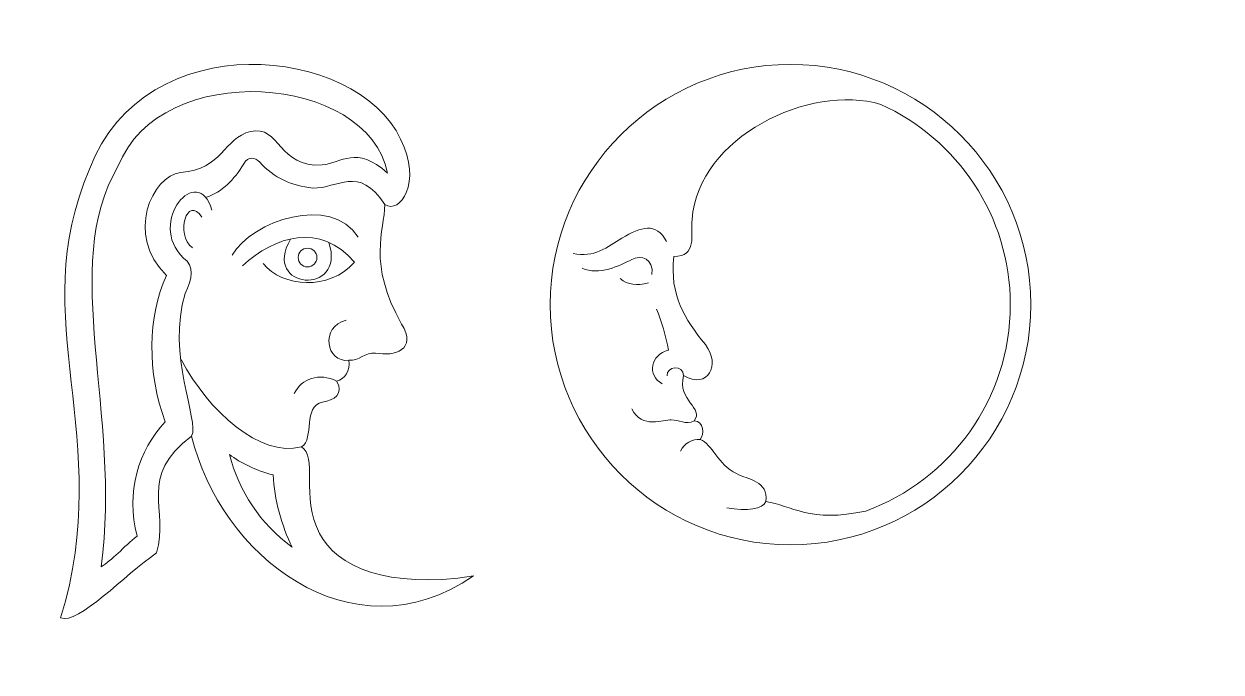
# Model space of a CAD drawing. Header units: centimetres. Extents: x 1.6 to 27.6, y -9.8 to 10.
# Drawn here: x 1.62 to 15.23, y 2.59 to 9.96 of the extents above; entities that cross this region are included whole.
import ezdxf

# ---------------------------------------------------------------- set-up
doc = ezdxf.new("R2010")
doc.units = ezdxf.units.CM
doc.header["$MEASUREMENT"] = 0
doc.layers.add('layer 1', color=7, linetype='Continuous')

msp = doc.modelspace()

# ---------------------------------------------------------------- linework, layer by layer
at = {"layer": 'layer 1', "color": 250, "lineweight": 9}
for points, knots in [([(6.72859, 3.68126), (5.74685, 3.52814), (5.1672, 3.79305), (4.97663, 4.16296), (4.97663, 4.16296), (4.76065, 4.58218), (4.95512, 5.04779), (4.77283, 5.14808), (4.77283, 5.14808), (4.92419, 5.24687), (4.77912, 5.60777), (5.01161, 5.65976), (5.01161, 5.65976), (5.13956, 5.67384), (5.25817, 5.75654), (5.17081, 5.89855), (5.17081, 5.89855), (5.26406, 5.915), (5.33028, 6.01777), (5.31016, 6.13512), (5.31016, 6.13512), (5.42298, 6.12285), (5.49833, 6.22918), (5.61426, 6.21692), (5.61426, 6.21692), (5.83113, 6.17473), (6.08828, 6.255), (5.90989, 6.54668), (5.90989, 6.54668), (5.51539, 7.24243), (5.71685, 7.60433), (5.7186, 7.90693), (5.7186, 7.90693), (5.88857, 7.78973), (6.14981, 8.15478), (5.89853, 8.65026), (5.89853, 8.65026), (5.39548, 9.71905), (2.98216, 9.9602), (2.36224, 8.30913), (2.36224, 8.30913), (1.61505, 6.59299), (2.66046, 5.25996), (2.03249, 3.20369), (2.03249, 3.20369), (2.23276, 3.12287), (2.76021, 3.69641), (3.12408, 3.94279), (3.12408, 3.94279), (3.27036, 4.44077), (2.89862, 4.80244), (3.52206, 5.27316), (3.52206, 5.27316), (3.8381, 3.92739), (5.33261, 2.72349), (6.72859, 3.68126)], [0, 0, 0, 0, 0.06666667, 0.06666667, 0.06666667, 0.06666667, 0.13333333, 0.13333333, 0.13333333, 0.13333333, 0.2, 0.2, 0.2, 0.2, 0.26666667, 0.26666667, 0.26666667, 0.26666667, 0.33333333, 0.33333333, 0.33333333, 0.33333333, 0.4, 0.4, 0.4, 0.4, 0.46666667, 0.46666667, 0.46666667, 0.46666667, 0.53333333, 0.53333333, 0.53333333, 0.53333333, 0.6, 0.6, 0.6, 0.6, 0.66666667, 0.66666667, 0.66666667, 0.66666667, 0.73333333, 0.73333333, 0.73333333, 0.73333333, 0.8, 0.8, 0.8, 0.8, 0.86666667, 0.86666667, 0.86666667, 0.86666667, 1, 1, 1, 1]), ([(16.19439, 8.83719), (16.99948, 8.98761), (16.22812, 9.92742), (15.86869, 9.26776), (15.86869, 9.26776), (15.44291, 8.48997), (15.71698, 7.27028), (16.58029, 6.85151), (16.58029, 6.85151), (16.43833, 6.58042), (16.32521, 6.20114), (16.11112, 6.03826), (16.11112, 6.03826), (15.92068, 5.89631), (15.97322, 5.76519), (16.18929, 5.70983), (16.18929, 5.70983), (16.3132, 5.66971), (16.39382, 5.45645), (16.51772, 5.4596), (16.51772, 5.4596), (16.5107, 5.27716), (16.40512, 4.90712), (16.61939, 4.91224), (16.61939, 4.91224), (16.4663, 4.76008), (16.73887, 4.72336), (16.71563, 4.60727), (16.71563, 4.60727), (16.69601, 4.44307), (16.53208, 4.28607), (16.72886, 4.11464), (16.72886, 4.11464), (16.52202, 3.57742), (16.28091, 3.13356), (16.00165, 2.99643), (16.00165, 2.99643), (15.43825, 2.77633), (15.30417, 2.12004), (15.16494, 1.56544), (15.16494, 1.56544), (14.52962, -0.42036), (15.06378, -1.6285), (15.87728, -1.5322), (15.87728, -1.5322), (17.45618, -1.10424), (16.03193, 0.43362), (15.64891, -0.74564), (15.64891, -0.74564), (15.14158, 0.90856), (16.92024, 2.07659), (17.88172, 2.9757), (17.88172, 2.9757), (20.11346, 4.91946), (19.39545, 6.97612), (18.13783, 7.30968), (18.13783, 7.30968), (17.69716, 7.44372), (16.31057, 7.57086), (16.19439, 8.83719)], [0, 0, 0, 0, 0.0625, 0.0625, 0.0625, 0.0625, 0.125, 0.125, 0.125, 0.125, 0.1875, 0.1875, 0.1875, 0.1875, 0.25, 0.25, 0.25, 0.25, 0.3125, 0.3125, 0.3125, 0.3125, 0.375, 0.375, 0.375, 0.375, 0.4375, 0.4375, 0.4375, 0.4375, 0.5, 0.5, 0.5, 0.5, 0.5625, 0.5625, 0.5625, 0.5625, 0.625, 0.625, 0.625, 0.625, 0.6875, 0.6875, 0.6875, 0.6875, 0.75, 0.75, 0.75, 0.75, 0.8125, 0.8125, 0.8125, 0.8125, 0.875, 0.875, 0.875, 0.875, 1, 1, 1, 1]), ([(2.49207, 3.78647), (2.7299, 5.5171), (2.01394, 7.21087), (2.68323, 8.33723), (2.68323, 8.33723), (3.16717, 9.57524), (5.53319, 9.39154), (5.74985, 8.26367), (5.74985, 8.26367), (5.38877, 8.58534), (5.22977, 8.37659), (5.0076, 8.35729), (5.0076, 8.35729), (4.51467, 8.31384), (4.52689, 8.81345), (4.19181, 8.73844), (4.19181, 8.73844), (3.88236, 8.65818), (3.87601, 8.30641), (3.39607, 8.27036), (3.39607, 8.27036), (3.07579, 8.23549), (2.76025, 7.55811), (3.23558, 7.10016), (3.23558, 7.10016), (3.02107, 6.63598), (3.01282, 5.99013), (3.22221, 5.43512), (3.22221, 5.43512), (2.91858, 5.11129), (2.77015, 4.63608), (2.90187, 4.13433), (2.90187, 4.13433), (2.75013, 4.01662), (2.61353, 3.8512), (2.49207, 3.78647)], [0, 0, 0, 0, 0.1, 0.1, 0.1, 0.1, 0.2, 0.2, 0.2, 0.2, 0.3, 0.3, 0.3, 0.3, 0.4, 0.4, 0.4, 0.4, 0.5, 0.5, 0.5, 0.5, 0.6, 0.6, 0.6, 0.6, 0.7, 0.7, 0.7, 0.7, 0.8, 0.8, 0.8, 0.8, 1, 1, 1, 1]), ([(10.33197, 9.5), (11.83703, 9.5), (13.06456, 8.27247), (13.06456, 6.76741), (13.06456, 6.76741), (13.06456, 5.26235), (11.83703, 4.03481), (10.33197, 4.03481), (10.33197, 4.03481), (8.82691, 4.03481), (7.59938, 5.26235), (7.59938, 6.76741), (7.59938, 6.76741), (7.59938, 8.27247), (8.82691, 9.5), (10.33197, 9.5)], [0, 0, 0, 0, 0.2, 0.2, 0.2, 0.2, 0.4, 0.4, 0.4, 0.4, 0.6, 0.6, 0.6, 0.6, 1, 1, 1, 1]), ([(9.71659, 4.84504), (9.50706, 4.94677), (9.44186, 5.18481), (9.30449, 5.2344), (9.30449, 5.2344), (9.35774, 5.28741), (9.34681, 5.44333), (9.23564, 5.44553), (9.23564, 5.44553), (9.35624, 5.5888), (9.03981, 5.67595), (9.1163, 5.95956), (9.1163, 5.95956), (9.39884, 5.79763), (9.53986, 6.08761), (9.36415, 6.31296), (9.36415, 6.31296), (9.12761, 6.6046), (8.95466, 6.87458), (9.00616, 7.31349), (9.00616, 7.31349), (9.27482, 7.31751), (9.19554, 7.55604), (9.2127, 7.73574), (9.2127, 7.73574), (9.28548, 8.67934), (10.54569, 9.28243), (11.35904, 9.04564), (11.35904, 9.04564), (12.22601, 8.65258), (12.83159, 7.77845), (12.83159, 6.76741), (12.83159, 6.76741), (12.83159, 5.69182), (12.14623, 4.77119), (11.18992, 4.41988), (11.18992, 4.41988), (10.55313, 4.27931), (10.33993, 4.48463), (10.05259, 4.52761), (10.05259, 4.52761), (10.08094, 4.76574), (9.84999, 4.77533), (9.71659, 4.84504)], [0, 0, 0, 0, 0.08333333, 0.08333333, 0.08333333, 0.08333333, 0.16666667, 0.16666667, 0.16666667, 0.16666667, 0.25, 0.25, 0.25, 0.25, 0.33333333, 0.33333333, 0.33333333, 0.33333333, 0.41666667, 0.41666667, 0.41666667, 0.41666667, 0.5, 0.5, 0.5, 0.5, 0.58333333, 0.58333333, 0.58333333, 0.58333333, 0.66666667, 0.66666667, 0.66666667, 0.66666667, 0.75, 0.75, 0.75, 0.75, 0.83333333, 0.83333333, 0.83333333, 0.83333333, 1, 1, 1, 1]), ([(5.7186, 7.90693), (5.41512, 8.36522), (5.18926, 8.08337), (4.89858, 8.09358), (4.89858, 8.09358), (4.65728, 8.11748), (4.46078, 8.21001), (4.29629, 8.38612), (4.29629, 8.38612), (4.23603, 8.44459), (4.16867, 8.46033), (4.11558, 8.36891), (4.11558, 8.36891), (4.00368, 8.18807), (3.87041, 8.04636), (3.69019, 7.99073)], [0, 0, 0, 0, 0.2, 0.2, 0.2, 0.2, 0.4, 0.4, 0.4, 0.4, 0.6, 0.6, 0.6, 0.6, 1, 1, 1, 1]), ([(3.75225, 7.84192), (3.59957, 8.39305), (3.00484, 7.70941), (3.42786, 7.29779), (3.42786, 7.29779), (3.56215, 7.20537), (3.52728, 7.06062), (3.44879, 6.89493), (3.44879, 6.89493), (3.23255, 6.20261), (3.61275, 5.44751), (3.52206, 5.27316)], [0, 0, 0, 0, 0.25, 0.25, 0.25, 0.25, 0.5, 0.5, 0.5, 0.5, 1, 1, 1, 1]), ([(7.85885, 7.35043), (8.09512, 7.29275), (8.25503, 7.42769), (8.4145, 7.52296), (8.4145, 7.52296), (8.63307, 7.65352), (8.80477, 7.70918), (8.92123, 7.48684)], [0, 0, 0, 0, 0.33333333, 0.33333333, 0.33333333, 0.33333333, 1, 1, 1, 1]), ([(4.83991, 7.40936), (4.89846, 7.40936), (4.9462, 7.36161), (4.9462, 7.30307), (4.9462, 7.30307), (4.9462, 7.24454), (4.89846, 7.1968), (4.83991, 7.1968), (4.83991, 7.1968), (4.78138, 7.1968), (4.73364, 7.24454), (4.73364, 7.30307), (4.73364, 7.30307), (4.73364, 7.36161), (4.78138, 7.40936), (4.83991, 7.40936)], [0, 0, 0, 0, 0.2, 0.2, 0.2, 0.2, 0.4, 0.4, 0.4, 0.4, 0.6, 0.6, 0.6, 0.6, 1, 1, 1, 1]), ([(7.96265, 7.18296), (8.14939, 7.09181), (8.39614, 7.21408), (8.52618, 7.27966), (8.52618, 7.27966), (8.63178, 7.34138), (8.77849, 7.28469), (8.75628, 7.1096)], [0, 0, 0, 0, 0.33333333, 0.33333333, 0.33333333, 0.33333333, 1, 1, 1, 1]), ([(8.80699, 6.7173), (8.86942, 6.57196), (8.91359, 6.41446), (8.94528, 6.24864), (8.94528, 6.24864), (8.73913, 6.20125), (8.69687, 5.9618), (8.87229, 5.86832)], [0, 0, 0, 0, 0.33333333, 0.33333333, 0.33333333, 0.33333333, 1, 1, 1, 1]), ([(8.52774, 5.58163), (8.64518, 5.34759), (8.88747, 5.46001), (8.97645, 5.45804), (8.97645, 5.45804), (9.06353, 5.45694), (9.14013, 5.39503), (9.23564, 5.44553)], [0, 0, 0, 0, 0.33333333, 0.33333333, 0.33333333, 0.33333333, 1, 1, 1, 1]), ([(3.95083, 5.06386), (4.06574, 4.63824), (4.29559, 4.28157), (4.66417, 4.00813), (4.66417, 4.00813), (4.54838, 4.24907), (4.45957, 4.55662), (4.45015, 4.83083), (4.45015, 4.83083), (4.25002, 4.88157), (4.08278, 4.96241), (3.95083, 5.06386)], [0, 0, 0, 0, 0.25, 0.25, 0.25, 0.25, 0.5, 0.5, 0.5, 0.5, 1, 1, 1, 1])]:
    msp.add_open_spline(points, degree=3, knots=knots, dxfattribs=at)
for points in [[(3.63715, 7.76344), (3.47402, 8.02069), (3.32754, 7.56551), (3.53251, 7.4129)], [(3.98212, 7.32965), (4.20907, 7.72371), (5.10775, 8.02515), (5.41685, 7.53461)], [(4.09977, 7.20818), (4.46795, 7.5487), (4.98036, 7.70584), (5.3751, 7.24994)], [(4.64635, 7.51183), (4.31093, 6.94128), (5.28191, 6.85573), (5.08283, 7.47388)], [(4.3351, 7.23475), (4.55272, 6.964), (5.08537, 6.92351), (5.3751, 7.24994)], [(8.39541, 7.06291), (8.48048, 6.99289), (8.58508, 6.97931), (8.71845, 7.01599)], [(5.31016, 6.13512), (5.04774, 6.10054), (4.98209, 6.51951), (5.27923, 6.58949)], [(4.77283, 5.14808), (4.29448, 5.02912), (3.72054, 5.54901), (3.4021, 6.14212)], [(5.17081, 5.89855), (4.9752, 5.9932), (4.76767, 5.93064), (4.68888, 5.75471)], [(9.1163, 5.95956), (9.1109, 6.08869), (8.92294, 6.06352), (8.92835, 5.95873)], [(9.30449, 5.2344), (9.21765, 5.23984), (9.12049, 5.19357), (9.08278, 5.10143)], [(10.05259, 4.52761), (10.01655, 4.44745), (9.84048, 4.40947), (9.60703, 4.45769)]]:
    msp.add_open_spline(points, degree=3, dxfattribs=at)

doc.saveas('drawing.dxf')
